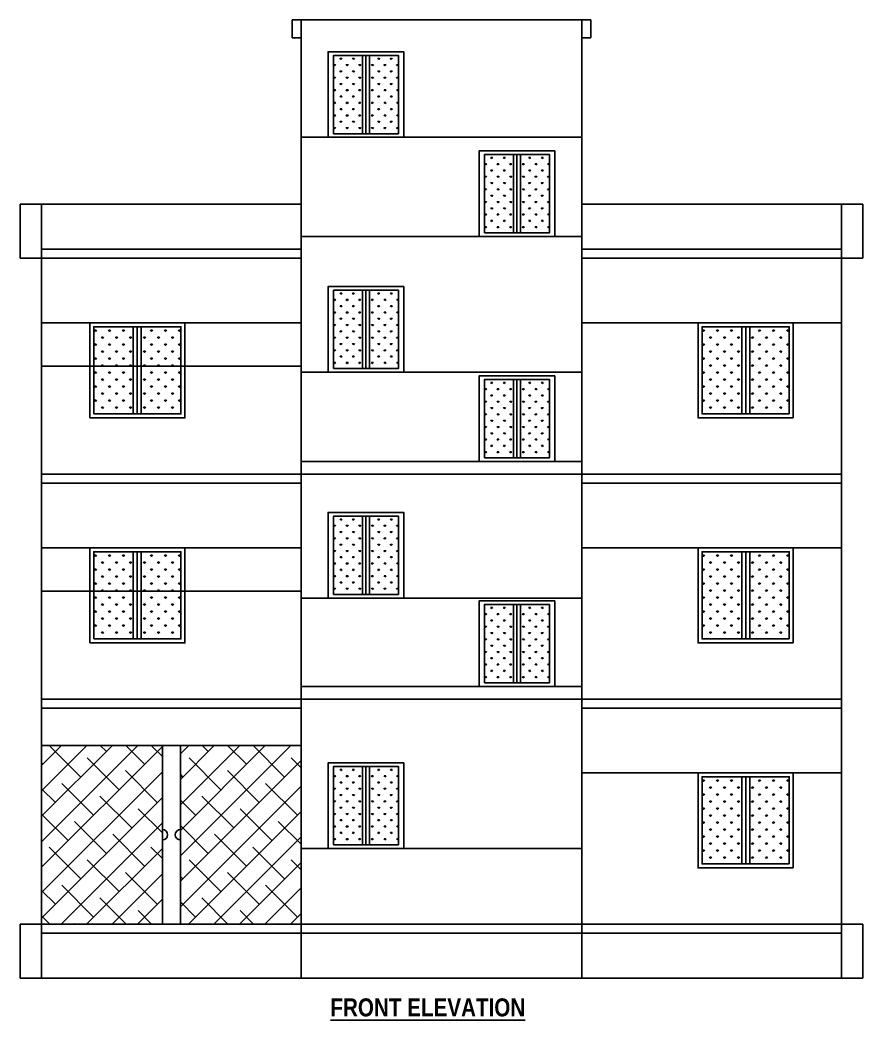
# Model space of a CAD drawing. Header units: inches. Extents: x -4010 to 92088, y -38563 to -1318.
# Drawn here: x 43064 to 43532, y -31170 to -30614 of the extents above; entities that cross this region are included whole.
import ezdxf

# ---------------------------------------------------------------- set-up
doc = ezdxf.new("R2010")
doc.units = ezdxf.units.IN
doc.header["$MEASUREMENT"] = 0
doc.layers.add('RAIL', color=200, linetype='Continuous', lineweight=13)
doc.layers.add('Rod', color=1, linetype='Continuous')
doc.layers.add('TEX', color=7, linetype='Continuous')
doc.styles.add('SW', font='swisscl.ttf')
pattern_1 = [(90, (43358.0012, -32301.9), (-3.500179, 3.500179), [0.928125, -6.072232]), (45, (43358.001, -32301.9), (-3.500179, 3.500179), [0.928125, -4.021875]), (135, (43358.001, -32301.9), (-3.500179, -3.500179), [0.928125, -4.021875])]
pattern_2 = [(90, (43441.8124, -32211.9), (-3.500179, 3.500179), [0.928125, -6.072232]), (45, (43441.8124, -32211.9), (-3.500179, 3.500179), [0.928125, -4.021875]), (135, (43441.8124, -32211.9), (-3.500179, -3.500179), [0.928125, -4.021875])]
pattern_3 = [(90, (43354.4447, -32449.0694), (3.889087, 3.889087), [1.03125, -6.746925]), (135, (43354.4447, -32449.0694), (3.889087, 3.889087), [1.03125, -4.46875]), (45, (43354.4447, -32449.0694), (3.889087, -3.889087), [1.03125, -4.46875])]
pattern_4 = [(90, (43441.8124, -32086.9), (-3.500179, 3.500179), [0.928125, -6.072232]), (45, (43441.8124, -32086.9), (-3.500179, 3.500179), [0.928125, -4.021875]), (135, (43441.8124, -32086.9), (-3.500179, -3.500179), [0.928125, -4.021875])]
pattern_5 = [(90, (43354.4447, -32324.0694), (3.889087, 3.889087), [1.03125, -6.746925]), (135, (43354.4447, -32324.0694), (3.889087, 3.889087), [1.03125, -4.46875]), (45, (43354.4447, -32324.0694), (3.889087, -3.889087), [1.03125, -4.46875])]
pattern_6 = [(90, (43242.3103, -32324.0694), (-3.889087, 3.889087), [1.03125, -6.746925]), (45, (43242.3103, -32324.0694), (-3.889087, 3.889087), [1.03125, -4.46875]), (135, (43242.3103, -32324.0694), (-3.889087, -3.889087), [1.03125, -4.46875])]
pattern_7 = [(90, (43441.8124, -31961.9), (-3.500179, 3.500179), [0.928125, -6.072232]), (45, (43441.8124, -31961.9), (-3.500179, 3.500179), [0.928125, -4.021875]), (135, (43441.8124, -31961.9), (-3.500179, -3.500179), [0.928125, -4.021875])]
pattern_8 = [(90, (43354.4447, -32199.0694), (3.889087, 3.889087), [1.03125, -6.746925]), (135, (43354.4447, -32199.0694), (3.889087, 3.889087), [1.03125, -4.46875]), (45, (43354.4447, -32199.0694), (3.889087, -3.889087), [1.03125, -4.46875])]
pattern_9 = [(90, (43242.3103, -32199.0694), (-3.889087, 3.889087), [1.03125, -6.746925]), (45, (43242.3103, -32199.0694), (-3.889087, 3.889087), [1.03125, -4.46875]), (135, (43242.3103, -32199.0694), (-3.889087, -3.889087), [1.03125, -4.46875])]
pattern_10 = [(90, (43358.0012, -32162.7883), (-3.500179, 3.500179), [0.928125, -6.072232]), (45, (43358.001, -32162.7883), (-3.500179, 3.500179), [0.928125, -4.021875]), (135, (43358.001, -32162.7883), (-3.500179, -3.500179), [0.928125, -4.021875])]
pattern_11 = [(90, (43358.0012, -32037.2867), (-3.500179, 3.500179), [0.928125, -6.072232]), (45, (43358.001, -32037.2867), (-3.500179, 3.500179), [0.928125, -4.021875]), (135, (43358.001, -32037.2867), (-3.500179, -3.500179), [0.928125, -4.021875])]
pattern_12 = [(90, (43358.0012, -31906.829), (-3.500179, 3.500179), [0.928125, -6.072232]), (45, (43358.001, -31906.829), (-3.500179, 3.500179), [0.928125, -4.021875]), (135, (43358.001, -31906.829), (-3.500179, -3.500179), [0.928125, -4.021875])]

msp = doc.modelspace()

# ---------------------------------------------------------------- hatches: boundary and pattern name
at = {"layer": 'Rod'}
h = msp.add_hatch(dxfattribs=at)
h.set_pattern_fill('ANSI38', color=256, scale=80, style=0)
h.paths.add_polyline_path([(43220.417, -31017.389), (43153.397, -31017.389), (43153.397, -31116.574), (43220.417, -31116.574)])
h.paths.add_polyline_path([(43143.397, -31017.389), (43076.377, -31017.389), (43076.377, -31116.574), (43143.397, -31116.574)])
at = {"layer": 'TEX'}
h = msp.add_hatch(dxfattribs=at)
h.set_pattern_fill('GRASS', color=256, scale=4.95, style=0)
h.set_pattern_definition(pattern_12)
h.paths.add_polyline_path([(43254.476, -30633.964), (43238.456, -30633.964), (43238.456, -30677.524), (43254.476, -30677.524)])
h = msp.add_hatch(dxfattribs=at)
h.set_pattern_fill('GRASS', color=256, scale=4.95, style=0)
h.set_pattern_definition(pattern_12)
h.paths.add_polyline_path([(43274.456, -30633.964), (43258.436, -30633.964), (43258.436, -30677.524), (43274.456, -30677.524)])
h = msp.add_hatch(dxfattribs=at)
h.set_pattern_fill('GRASS', color=256, scale=4.95, style=0)
h.set_pattern_definition(pattern_7)
h.paths.add_polyline_path([(43338.288, -30689.034), (43322.268, -30689.034), (43322.268, -30732.594), (43338.288, -30732.594)])
h = msp.add_hatch(dxfattribs=at)
h.set_pattern_fill('GRASS', color=256, scale=4.95, style=0)
h.set_pattern_definition(pattern_7)
h.paths.add_polyline_path([(43358.268, -30689.034), (43342.248, -30689.034), (43342.248, -30732.594), (43358.268, -30732.594)])
h = msp.add_hatch(dxfattribs=at)
h.set_pattern_fill('GRASS', color=256, scale=4.95, style=0)
h.set_pattern_definition(pattern_11)
h.paths.add_polyline_path([(43254.476, -30764.421), (43238.456, -30764.421), (43238.456, -30807.981), (43254.476, -30807.981)])
h = msp.add_hatch(dxfattribs=at)
h.set_pattern_fill('GRASS', color=256, scale=4.95, style=0)
h.set_pattern_definition(pattern_11)
h.paths.add_polyline_path([(43274.456, -30764.421), (43258.436, -30764.421), (43258.436, -30807.981), (43274.456, -30807.981)])
h = msp.add_hatch(dxfattribs=at)
h.set_pattern_fill('GRASS', color=256, scale=5.5, style=0)
h.set_pattern_definition(pattern_9)
h.paths.add_polyline_path([(43127.283, -30784.774), (43105.283, -30784.774), (43105.283, -30833.174), (43127.283, -30833.174)])
h = msp.add_hatch(dxfattribs=at)
h.set_pattern_fill('GRASS', color=256, scale=5.5, style=0)
h.set_pattern_definition(pattern_9)
h.paths.add_polyline_path([(43153.683, -30784.774), (43131.683, -30784.774), (43131.683, -30833.174), (43153.683, -30833.174)])
h = msp.add_hatch(dxfattribs=at)
h.set_pattern_fill('GRASS', color=256, scale=5.5, style=0)
h.set_pattern_definition(pattern_8)
h.paths.add_polyline_path([(43443.072, -30833.174), (43465.072, -30833.174), (43465.072, -30784.774), (43443.072, -30784.774)])
h = msp.add_hatch(dxfattribs=at)
h.set_pattern_fill('GRASS', color=256, scale=5.5, style=0)
h.set_pattern_definition(pattern_8)
h.paths.add_polyline_path([(43469.472, -30833.174), (43491.472, -30833.174), (43491.472, -30784.774), (43469.472, -30784.774)])
h = msp.add_hatch(dxfattribs=at)
h.set_pattern_fill('GRASS', color=256, scale=4.95, style=0)
h.set_pattern_definition(pattern_4)
h.paths.add_polyline_path([(43338.288, -30814.034), (43322.268, -30814.034), (43322.268, -30857.594), (43338.288, -30857.594)])
h = msp.add_hatch(dxfattribs=at)
h.set_pattern_fill('GRASS', color=256, scale=4.95, style=0)
h.set_pattern_definition(pattern_4)
h.paths.add_polyline_path([(43358.268, -30814.034), (43342.248, -30814.034), (43342.248, -30857.594), (43358.268, -30857.594)])
h = msp.add_hatch(dxfattribs=at)
h.set_pattern_fill('GRASS', color=256, scale=4.95, style=0)
h.set_pattern_definition(pattern_10)
h.paths.add_polyline_path([(43254.476, -30889.923), (43238.456, -30889.923), (43238.456, -30933.483), (43254.476, -30933.483)])
h = msp.add_hatch(dxfattribs=at)
h.set_pattern_fill('GRASS', color=256, scale=4.95, style=0)
h.set_pattern_definition(pattern_10)
h.paths.add_polyline_path([(43274.456, -30889.923), (43258.436, -30889.923), (43258.436, -30933.483), (43274.456, -30933.483)])
h = msp.add_hatch(dxfattribs=at)
h.set_pattern_fill('GRASS', color=256, scale=5.5, style=0)
h.set_pattern_definition(pattern_6)
h.paths.add_polyline_path([(43127.283, -30909.774), (43105.283, -30909.774), (43105.283, -30958.174), (43127.283, -30958.174)])
h = msp.add_hatch(dxfattribs=at)
h.set_pattern_fill('GRASS', color=256, scale=5.5, style=0)
h.set_pattern_definition(pattern_6)
h.paths.add_polyline_path([(43153.683, -30909.774), (43131.683, -30909.774), (43131.683, -30958.174), (43153.683, -30958.174)])
h = msp.add_hatch(dxfattribs=at)
h.set_pattern_fill('GRASS', color=256, scale=5.5, style=0)
h.set_pattern_definition(pattern_5)
h.paths.add_polyline_path([(43443.072, -30958.174), (43465.072, -30958.174), (43465.072, -30909.774), (43443.072, -30909.774)])
h = msp.add_hatch(dxfattribs=at)
h.set_pattern_fill('GRASS', color=256, scale=5.5, style=0)
h.set_pattern_definition(pattern_5)
h.paths.add_polyline_path([(43469.472, -30958.174), (43491.472, -30958.174), (43491.472, -30909.774), (43469.472, -30909.774)])
h = msp.add_hatch(dxfattribs=at)
h.set_pattern_fill('GRASS', color=256, scale=4.95, style=0)
h.set_pattern_definition(pattern_2)
h.paths.add_polyline_path([(43338.288, -30939.034), (43322.268, -30939.034), (43322.268, -30982.594), (43338.288, -30982.594)])
h = msp.add_hatch(dxfattribs=at)
h.set_pattern_fill('GRASS', color=256, scale=4.95, style=0)
h.set_pattern_definition(pattern_2)
h.paths.add_polyline_path([(43358.268, -30939.034), (43342.248, -30939.034), (43342.248, -30982.594), (43358.268, -30982.594)])
h = msp.add_hatch(dxfattribs=at)
h.set_pattern_fill('GRASS', color=256, scale=4.95, style=0)
h.set_pattern_definition(pattern_1)
h.paths.add_polyline_path([(43254.476, -31029.034), (43238.456, -31029.034), (43238.456, -31072.594), (43254.476, -31072.594)])
h = msp.add_hatch(dxfattribs=at)
h.set_pattern_fill('GRASS', color=256, scale=4.95, style=0)
h.set_pattern_definition(pattern_1)
h.paths.add_polyline_path([(43274.456, -31029.034), (43258.436, -31029.034), (43258.436, -31072.594), (43274.456, -31072.594)])
h = msp.add_hatch(dxfattribs=at)
h.set_pattern_fill('GRASS', color=256, scale=5.5, style=0)
h.set_pattern_definition(pattern_3)
h.paths.add_polyline_path([(43443.072, -31083.174), (43465.072, -31083.174), (43465.072, -31034.774), (43443.072, -31034.774)])
h = msp.add_hatch(dxfattribs=at)
h.set_pattern_fill('GRASS', color=256, scale=5.5, style=0)
h.set_pattern_definition(pattern_3)
h.paths.add_polyline_path([(43469.472, -31083.174), (43491.472, -31083.174), (43491.472, -31034.774), (43469.472, -31034.774)])

# ---------------------------------------------------------------- linework, layer by layer
at = {"layer": 'RAIL'}
for p, q in [((43238.456, -30633.964), (43238.456, -30677.524)), ((43274.456, -30677.524), (43274.456, -30633.964)), ((43322.268, -30689.034), (43322.268, -30732.594)), ((43358.268, -30732.594), (43358.268, -30689.034)), ((43238.456, -30764.421), (43238.456, -30807.981)), ((43274.456, -30807.981), (43274.456, -30764.421)), ((43322.268, -30814.034), (43322.268, -30857.594)), ((43358.268, -30857.594), (43358.268, -30814.034)), ((43238.456, -30889.923), (43238.456, -30933.483)), ((43274.456, -30933.483), (43274.456, -30889.923)), ((43322.268, -30939.034), (43322.268, -30982.594)), ((43358.268, -30982.594), (43358.268, -30939.034)), ((43238.456, -31029.034), (43238.456, -31072.594)), ((43274.456, -31072.594), (43274.456, -31029.034))]:
    msp.add_line(p, q, dxfattribs=at)
at = {"layer": 'Rod'}
for p, q in [((43215.417, -30624.321), (43215.417, -30614.321)), ((43215.417, -30614.321), (43381.337, -30614.321)), ((43220.417, -30614.321), (43220.417, -31146.574)), ((43376.337, -30614.321), (43376.337, -31146.574)), ((43376.337, -30614.321), (43381.337, -30614.321)), ((43381.337, -30614.321), (43381.337, -30624.321)), ((43220.417, -30624.321), (43215.417, -30624.321)), ((43381.337, -30624.321), (43376.337, -30624.321)), ((43376.337, -30679.504), (43220.417, -30679.504)), ((43064.377, -30746.574), (43064.377, -30716.574)), ((43064.377, -30716.574), (43220.417, -30716.574)), ((43076.377, -30716.574), (43076.377, -31146.574)), ((43532.377, -30716.574), (43376.337, -30716.574)), ((43520.377, -30716.574), (43520.377, -31146.574)), ((43520.377, -30716.574), (43520.377, -31146.574)), ((43532.377, -30746.574), (43532.377, -30716.574)), ((43376.337, -30734.574), (43220.417, -30734.574)), ((43076.377, -30741.574), (43220.417, -30741.574)), ((43520.377, -30741.574), (43376.337, -30741.574)), ((43076.377, -30746.574), (43064.377, -30746.574)), ((43076.377, -30746.574), (43220.417, -30746.574)), ((43520.377, -30746.574), (43376.337, -30746.574)), ((43520.377, -30746.574), (43532.377, -30746.574)), ((43076.377, -30782.574), (43220.417, -30782.574)), ((43520.377, -30782.574), (43376.337, -30782.574)), ((43220.417, -30806.574), (43076.377, -30806.574)), ((43376.337, -30809.961), (43220.417, -30809.961)), ((43376.337, -30859.574), (43220.417, -30859.574)), ((43076.377, -30866.574), (43220.417, -30866.574)), ((43520.377, -30866.574), (43076.377, -30866.574)), ((43520.377, -30866.574), (43376.337, -30866.574)), ((43076.377, -30871.574), (43220.417, -30871.574)), ((43520.377, -30871.574), (43376.337, -30871.574)), ((43076.377, -30907.574), (43220.417, -30907.574)), ((43520.377, -30907.574), (43376.337, -30907.574)), ((43220.417, -30931.574), (43076.377, -30931.574)), ((43376.337, -30935.463), (43220.417, -30935.463)), ((43376.337, -30984.574), (43220.417, -30984.574)), ((43076.377, -30991.574), (43220.417, -30991.574)), ((43520.377, -30991.574), (43076.377, -30991.574)), ((43520.377, -30991.574), (43376.337, -30991.574)), ((43076.377, -30996.574), (43220.417, -30996.574)), ((43520.377, -30996.574), (43376.337, -30996.574)), ((43076.377, -31017.389), (43220.417, -31017.389)), ((43143.397, -31017.389), (43143.397, -31116.574)), ((43153.397, -31017.389), (43153.397, -31116.574)), ((43520.377, -31032.574), (43376.337, -31032.574)), ((43376.337, -31074.574), (43220.417, -31074.574)), ((43076.377, -31116.574), (43064.377, -31116.574)), ((43064.377, -31116.574), (43064.377, -31146.574)), ((43520.377, -31116.574), (43076.377, -31116.574)), ((43520.377, -31116.574), (43532.377, -31116.574)), ((43532.377, -31116.574), (43532.377, -31146.574)), ((43520.377, -31121.574), (43076.377, -31121.574)), ((43076.377, -31146.574), (43064.377, -31146.574)), ((43520.377, -31146.574), (43076.377, -31146.574)), ((43520.377, -31146.574), (43532.377, -31146.574))]:
    msp.add_line(p, q, dxfattribs=at)
for centre, start, end in [((43143.397, -31066.982), 270, 90), ((43153.397, -31066.982), 90, 270)]:
    msp.add_arc(centre, 2.869, start, end, dxfattribs=at)
at = {"layer": 'TEX'}
for p, q in [((43254.476, -30633.964), (43254.476, -30677.524)), ((43256.456, -30633.964), (43256.456, -30677.524)), ((43258.436, -30633.964), (43258.436, -30677.524)), ((43338.288, -30689.034), (43338.288, -30732.594)), ((43340.268, -30689.034), (43340.268, -30732.594)), ((43342.248, -30689.034), (43342.248, -30732.594)), ((43254.476, -30764.421), (43254.476, -30807.981)), ((43256.456, -30764.421), (43256.456, -30807.981)), ((43258.436, -30764.421), (43258.436, -30807.981)), ((43127.283, -30784.774), (43127.283, -30833.174)), ((43129.483, -30784.774), (43129.483, -30833.174)), ((43131.683, -30784.774), (43131.683, -30833.174)), ((43465.072, -30784.774), (43465.072, -30833.174)), ((43467.272, -30784.774), (43467.272, -30833.174)), ((43469.472, -30784.774), (43469.472, -30833.174)), ((43338.288, -30814.034), (43338.288, -30857.594)), ((43340.268, -30814.034), (43340.268, -30857.594)), ((43342.248, -30814.034), (43342.248, -30857.594)), ((43254.476, -30889.923), (43254.476, -30933.483)), ((43256.456, -30889.923), (43256.456, -30933.483)), ((43258.436, -30889.923), (43258.436, -30933.483)), ((43127.283, -30909.774), (43127.283, -30958.174)), ((43129.483, -30909.774), (43129.483, -30958.174)), ((43131.683, -30909.774), (43131.683, -30958.174)), ((43465.072, -30909.774), (43465.072, -30958.174)), ((43467.272, -30909.774), (43467.272, -30958.174)), ((43469.472, -30909.774), (43469.472, -30958.174)), ((43338.288, -30939.034), (43338.288, -30982.594)), ((43340.268, -30939.034), (43340.268, -30982.594)), ((43342.248, -30939.034), (43342.248, -30982.594)), ((43254.476, -31029.034), (43254.476, -31072.594)), ((43256.456, -31029.034), (43256.456, -31072.594)), ((43258.436, -31029.034), (43258.436, -31072.594)), ((43465.072, -31034.774), (43465.072, -31083.174)), ((43467.272, -31034.774), (43467.272, -31083.174)), ((43469.472, -31034.774), (43469.472, -31083.174))]:
    msp.add_line(p, q, dxfattribs=at)
for points in [[(43235.456, -30679.504), (43277.456, -30679.504), (43277.456, -30631.984), (43235.456, -30631.984)], [(43238.456, -30677.524), (43274.456, -30677.524), (43274.456, -30633.964), (43238.456, -30633.964)], [(43319.268, -30734.574), (43361.268, -30734.574), (43361.268, -30687.054), (43319.268, -30687.054)], [(43322.268, -30732.594), (43358.268, -30732.594), (43358.268, -30689.034), (43322.268, -30689.034)], [(43235.456, -30809.961), (43277.456, -30809.961), (43277.456, -30762.441), (43235.456, -30762.441)], [(43238.456, -30807.981), (43274.456, -30807.981), (43274.456, -30764.421), (43238.456, -30764.421)], [(43103.083, -30835.374), (43155.883, -30835.374), (43155.883, -30782.574), (43103.083, -30782.574)], [(43493.672, -30835.374), (43440.872, -30835.374), (43440.872, -30782.574), (43493.672, -30782.574)], [(43105.283, -30833.174), (43153.683, -30833.174), (43153.683, -30784.774), (43105.283, -30784.774)], [(43491.472, -30833.174), (43443.072, -30833.174), (43443.072, -30784.774), (43491.472, -30784.774)], [(43319.268, -30859.574), (43361.268, -30859.574), (43361.268, -30812.054), (43319.268, -30812.054)], [(43322.268, -30857.594), (43358.268, -30857.594), (43358.268, -30814.034), (43322.268, -30814.034)], [(43235.456, -30935.463), (43277.456, -30935.463), (43277.456, -30887.943), (43235.456, -30887.943)], [(43238.456, -30933.483), (43274.456, -30933.483), (43274.456, -30889.923), (43238.456, -30889.923)], [(43103.083, -30960.374), (43155.883, -30960.374), (43155.883, -30907.574), (43103.083, -30907.574)], [(43105.283, -30958.174), (43153.683, -30958.174), (43153.683, -30909.774), (43105.283, -30909.774)], [(43493.672, -30960.374), (43440.872, -30960.374), (43440.872, -30907.574), (43493.672, -30907.574)], [(43491.472, -30958.174), (43443.072, -30958.174), (43443.072, -30909.774), (43491.472, -30909.774)], [(43319.268, -30984.574), (43361.268, -30984.574), (43361.268, -30937.054), (43319.268, -30937.054)], [(43322.268, -30982.594), (43358.268, -30982.594), (43358.268, -30939.034), (43322.268, -30939.034)], [(43235.456, -31074.574), (43277.456, -31074.574), (43277.456, -31027.054), (43235.456, -31027.054)], [(43238.456, -31072.594), (43274.456, -31072.594), (43274.456, -31029.034), (43238.456, -31029.034)], [(43493.672, -31085.374), (43440.872, -31085.374), (43440.872, -31032.574), (43493.672, -31032.574)], [(43491.472, -31083.174), (43443.072, -31083.174), (43443.072, -31034.774), (43491.472, -31034.774)]]:
    msp.add_lwpolyline(points, close=True, dxfattribs=at)

# ---------------------------------------------------------------- texts
at = {"layer": 'TEX', "insert": (43290.787, -31162.971), "char_height": 10, "width": 264.64327, "attachment_point": 5, "style": 'SW'}
msp.add_mtext('{\\fArial Narrow|b1|i0|c0|p34;\\LFRONT ELEVATION}', dxfattribs=at)

doc.saveas('drawing.dxf')
